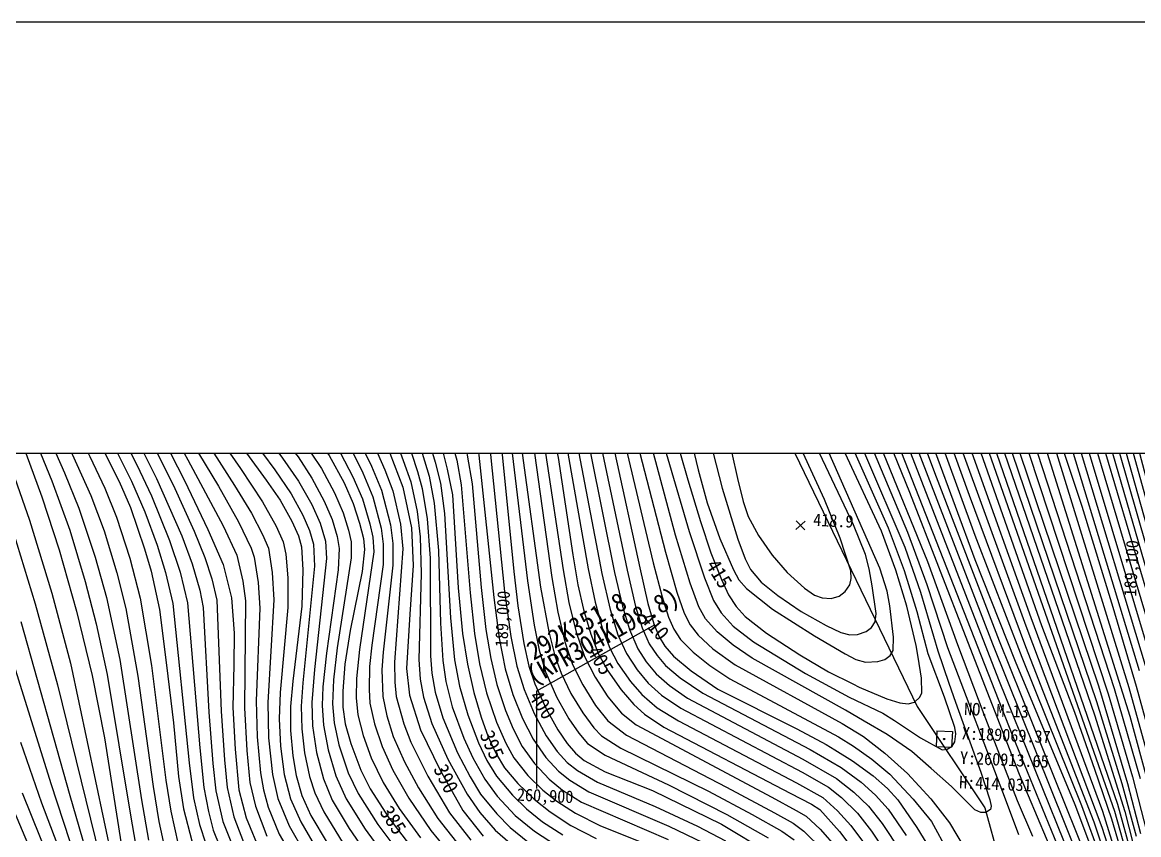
# Model space of a CAD drawing. Header units: millimetres. Extents: x 15846 to 16642, y 1103 to 1809.
# Drawn here: x 16300.3 to 16479.2, y 1488.8 to 1619.1 of the extents above; entities that cross this region are included whole.
import ezdxf
from ezdxf.xclip import XClip

# ---------------------------------------------------------------- set-up
doc = ezdxf.new("R2010")
doc.units = ezdxf.units.MM
doc.header["$LTSCALE"] = 10
doc.header["$MEASUREMENT"] = 0
doc.header["$XCLIPFRAME"] = 2
doc.layers.add('TX-PAPR', color=2, linetype='Continuous', plot=False)
doc.layers.add('TZ-BASE', color=253, linetype='Continuous')
doc.styles.add('GR', font='GulimChe.ttf')
doc.styles.add('HANA', font='GulimChe.ttf')

# ---------------------------------------------------------------- blocks, each defined once
blk = doc.blocks.new('JD-DGKDFK')
at = {"layer": 'TZ-BASE'}
for p, q in [((472.26, 118.88, -130), (513.03, 34.39, -130)), ((521.59, 114.31, 392), (547.09, 32.86, 392)), ((523.89, 111.98, 391), (546.97, 37.44, 391)), ((527.99, 108.2, 389), (548.59, 40.2, 389)), ((529.59, 107.34, 388), (549.72, 40.53, 388)), ((538.64, 107.49, 381), (556.72, 42.24, 381)), ((536.67, 105.63, 383), (554.31, 44.08, 383)), ((537.82, 105.97, 382), (556.69, 38.72, 382)), ((541.21, 107.01, 379), (557.13, 48.21, 379)), ((531.82, 104.41, 387), (551.51, 38.62, 387)), ((535.74, 104.55, 384), (554.36, 40.44, 384)), ((514.75, 57.63, 411), (497.83, 99.14, 411)), ((534.92, 98.54, 386), (552.64, 38.94, 386)), ((498.21, 67.58, 418), (484.5, 97.16, 418)), ((388.5, 96.11, 379), (404.61, 72.55, 379)), ((394.93, 95.46, 382), (411.36, 74.21, 382)), ((466.9, 95.37, 414), (476.51, 62.45, 414)), ((468.97, 95.76, 415), (476.32, 70.74, 415)), ((472.82, 93.07, 416), (477.95, 72.34, 416)), ((515.88, 71.85, 406), (507.53, 94.5, 406)), ((547.23, 93.66, 377), (563.93, 29.19, 377)), ((395.78, 91.42, 381), (410.12, 72.37, 381)), ((511.57, 62.3, 412), (499.23, 91.56, 412)), ((511.88, 68.73, 410), (502.06, 92.78, 410)), ((528.32, 29.84, 409), (503.89, 92.08, 409)), ((523.61, 92.47, 395), (542.07, 37.72, 395)), ((538.06, 92.53, 385), (553.97, 38.62, 385)), ((546.5, 91.69, 378), (563.98, 25.22, 378)), ((502.86, 63.52, 417), (490.56, 89.48, 417)), ((526.14, 38.66, 408), (506.07, 90.36, 408)), ((521.41, 68.24, 403), (513.33, 90.75, 403)), ((520.55, 90.15, 398), (545.12, 18.75, 398)), ((522.06, 89.5, 397), (541.45, 33.1, 397)), ((544.18, 91.16, 380), (549.91, 70.4, 380)), ((480.45, 88.24, 418), (484.24, 70.95, 418)), ((498.86, 88.44, 413), (511.06, 59.95, 413)), ((533.04, 47.36, 400), (518.43, 88.81, 400)), ((523.63, 88.64, 396), (541.8, 35.2, 396)), ((397.35, 86.19, 380), (408.74, 70.69, 380)), ((465.51, 86.89, 412), (472.73, 59.13, 412)), ((507.07, 56.59, 416), (493.38, 87.62, 416)), ((520.72, 85.97, 399), (544.64, 17.61, 399)), ((474.34, 61.88, 413), (468.06, 85.06, 413)), ((522.36, 61.8, 404), (513.63, 85.72, 404)), ((527.75, 84.6, 394), (543.65, 36.46, 394)), ((529.09, 85.02, 393), (544.61, 37.28, 393)), ((373.35, 83.4, 368), (377.68, 74.88, 368)), ((508.47, 63.01, 414), (499.64, 82.76, 414)), ((531.32, 48.6, 401), (518.72, 83.81, 401)), ((376.56, 81.95, 369), (380.48, 74.5, 369)), ((391.6, 81.91, 376), (396.21, 73.95, 376)), ((393.69, 82.02, 377), (401.08, 69.71, 377)), ((395.77, 82.17, 378), (403.68, 69.83, 378)), ((443.34, 80.89, 399), (444.68, 74.79, 399)), ((445.25, 81.15, 400), (446.57, 74.83, 400)), ((530.5, 47.28, 402), (517.84, 82.15, 402)), ((371, 78.72, 366), (374.41, 70.58, 366)), ((373.03, 79.45, 367), (376.45, 71.89, 367)), ((391.4, 79.02, 375), (395.64, 70.64, 375)), ((428.58, 79.24, 391), (430.71, 73.87, 391)), ((433.84, 79.98, 394), (435.83, 73.6, 394)), ((437.6, 80.11, 396), (439.27, 73.93, 396)), ((439.62, 80.09, 397), (440.96, 74.7, 397)), ((441.57, 80.15, 398), (442.83, 74.73, 398)), ((454.01, 80.27, 405), (455.52, 74.31, 405)), ((458.07, 78.98, 407), (462.53, 55.72, 407)), ((459.62, 80.21, 408), (464.57, 55.9, 408)), ((461.68, 79.52, 409), (466.58, 56.29, 409)), ((463.69, 79.11, 410), (468.59, 56.63, 410)), ((465.34, 80.22, 411), (470.77, 57.47, 411)), ((479.09, 79.87, 417), (481.81, 69.4, 417)), ((522.35, 57.93, 405), (514.5, 79.09, 405)), ((535.05, 79.58, 390), (539.44, 66.54, 390)), ((356.92, 77.47, 361), (374.22, 22.08, 361)), ((385.39, 78.09, 372), (388.03, 73.15, 372)), ((387.51, 78.14, 373), (391.18, 70.99, 373)), ((411.51, 77.34, 383), (413.85, 74.42, 383)), ((416.99, 77.31, 385), (418.83, 74.66, 385)), ((423.47, 77.39, 388), (425.63, 72.93, 388)), ((425.43, 77.6, 389), (427.73, 72.35, 389)), ((427.56, 77.58, 390), (430.62, 69.58, 390)), ((431.04, 77.85, 392), (433.01, 72.11, 392)), ((436.23, 78.26, 395), (437.76, 72.48, 395)), ((449.34, 78.03, 402), (452.72, 53.55, 402)), ((507.34, 62.5, 415), (499.81, 78.58, 415)), ((525.15, 44.42, 407), (512.59, 77.03, 407)), ((369.68, 76.44, 365), (372.82, 68.01, 365)), ((382.64, 75.5, 370), (385.19, 70.47, 370)), ((384.02, 76.79, 371), (387.18, 70.56, 371)), ((390.73, 76.15, 374), (393.82, 69.95, 374)), ((415.36, 75.91, 384), (417.59, 72.56, 384)), ((420.47, 75.35, 386), (422.62, 71.21, 386)), ((422.04, 76.26, 387), (424.21, 71.87, 387)), ((448, 76.24, 401), (450.59, 54.54, 401)), ((451.69, 75.3, 403), (454.5, 55.09, 403)), ((453.39, 75.62, 404), (456.3, 56.33, 404)), ((456.77, 76.74, 406), (460.33, 56.48, 406)), ((367.65, 73.34, 364), (370.81, 64.27, 364)), ((377.68, 74.88, 368), (380.67, 68.23, 368)), ((380.48, 74.5, 369), (382.88, 69.43, 369)), ((396.21, 73.95, 376), (401.84, 63.36, 376)), ((411.36, 74.21, 382), (413.93, 70.54, 382)), ((413.85, 74.42, 383), (416.07, 71.04, 383)), ((418.83, 74.66, 385), (421.22, 70.27, 385)), ((430.71, 73.87, 391), (431.93, 70.43, 391)), ((433.74, 75.01, 393), (434.85, 71.34, 393)), ((435.83, 73.6, 394), (436.66, 70.24, 394)), ((439.27, 73.93, 396), (439.98, 69.94, 396)), ((440.96, 74.7, 397), (441.73, 70.11, 397)), ((442.83, 74.73, 398), (445.2, 51.89, 398)), ((444.68, 74.79, 399), (446.95, 52.84, 399)), ((446.57, 74.83, 400), (448.43, 56.08, 400)), ((455.52, 74.31, 405), (457.9, 58.71, 405)), ((376.45, 71.89, 367), (378.73, 66.23, 367)), ((388.03, 73.15, 372), (390.38, 68.18, 372)), ((404.61, 72.55, 379), (408.14, 67.25, 379)), ((410.12, 72.37, 381), (412.73, 68.52, 381)), ((417.59, 72.56, 384), (419.68, 68.67, 384)), ((424.21, 71.87, 387), (425.82, 68.04, 387)), ((425.63, 72.93, 388), (427.21, 69.08, 388)), ((427.73, 72.35, 389), (429.01, 68.97, 389)), ((433.01, 72.11, 392), (433.76, 69.35, 392)), ((437.76, 72.48, 395), (438.57, 68.36, 395)), ((477.95, 72.34, 416), (479.38, 67.05, 416)), ((526.26, 44.86, 406), (515.88, 71.85, 406)), ((374.41, 70.58, 366), (377.26, 62.66, 366)), ((385.19, 70.47, 370), (386.98, 66.31, 370)), ((387.18, 70.56, 371), (389.29, 65.61, 371)), ((391.18, 70.99, 373), (395.21, 61.77, 373)), ((393.82, 69.95, 374), (397.18, 62.52, 374)), ((395.64, 70.64, 375), (399.39, 62.78, 375)), ((403.68, 69.83, 378), (406.39, 65.38, 378)), ((408.74, 70.69, 380), (410.96, 67.5, 380)), ((413.93, 70.54, 382), (416.04, 66.8, 382)), ((416.07, 71.04, 383), (418.05, 67.35, 383)), ((421.22, 70.27, 385), (422.7, 66.94, 385)), ((422.62, 71.21, 386), (424.16, 67.71, 386)), ((431.93, 70.43, 391), (432.93, 65.67, 391)), ((434.85, 71.34, 393), (435.68, 67, 393)), ((436.66, 70.24, 394), (437.32, 65.35, 394)), ((439.98, 69.94, 396), (441.42, 52.64, 396)), ((441.73, 70.11, 397), (443.19, 53.51, 397)), ((476.32, 70.74, 415), (478.33, 64.05, 415)), ((484.24, 70.95, 418), (485.14, 67.3, 418)), ((372.82, 68.01, 365), (375.55, 59.55, 365)), ((380.67, 68.23, 368), (382.76, 62.57, 368)), ((382.88, 69.43, 369), (384.76, 64.74, 369)), ((390.38, 68.18, 372), (393.24, 61.02, 372)), ((401.08, 69.71, 377), (404.29, 64.03, 377)), ((412.73, 68.52, 381), (414.62, 65.09, 381)), ((419.68, 68.67, 384), (421.06, 65.47, 384)), ((425.82, 68.04, 387), (427.17, 62.98, 387)), ((427.21, 69.08, 388), (428.67, 63.54, 388)), ((429.01, 68.97, 389), (430.27, 63.62, 389)), ((430.62, 69.58, 390), (432.03, 63.03, 390)), ((433.76, 69.35, 392), (434.55, 64.48, 392)), ((438.57, 68.36, 395), (439.5, 53.44, 395)), ((481.81, 69.4, 417), (484.3, 61.25, 417)), ((521.18, 44.77, 410), (511.88, 68.73, 410)), ((530.45, 44, 403), (521.41, 68.24, 403)), ((378.73, 66.23, 367), (381.36, 58.34, 367)), ((386.98, 66.31, 370), (389.26, 59.67, 370)), ((408.14, 67.25, 379), (410.36, 63.3, 379)), ((410.96, 67.5, 380), (412.86, 64.13, 380)), ((416.04, 66.8, 382), (417.38, 63.83, 382)), ((418.05, 67.35, 383), (419.31, 64.39, 383)), ((422.7, 66.94, 385), (423.72, 63.82, 385)), ((424.16, 67.71, 386), (425.37, 63.69, 386)), ((435.68, 67, 393), (436.33, 59.42, 393)), ((479.38, 67.05, 416), (481.41, 61.37, 416)), ((485.14, 67.3, 418), (485.98, 64.89, 418)), ((500.68, 61.41, 418), (498.21, 67.58, 418)), ((539.44, 66.54, 390), (544.4, 50.32, 390)), ((384.76, 64.74, 369), (386.92, 58.19, 369)), ((389.29, 65.61, 371), (391.27, 60.28, 371)), ((406.39, 65.38, 378), (408.15, 61.99, 378)), ((414.62, 65.09, 381), (415.71, 62.61, 381)), ((419.31, 64.39, 383), (420.14, 61.66, 383)), ((421.06, 65.47, 384), (421.94, 62.66, 384)), ((432.93, 65.67, 391), (433.42, 61.61, 391)), ((434.55, 64.48, 392), (434.99, 58.21, 392)), ((437.32, 65.35, 394), (438.3, 48.61, 394)), ((485.98, 64.89, 418), (487.63, 61.82, 418)), ((367.61, 64.32, 363), (371.75, 50.88, 363)), ((370.81, 64.27, 364), (374.39, 52.59, 364)), ((377.26, 62.66, 366), (379.75, 54.43, 366)), ((399.39, 62.78, 375), (401.87, 57.2, 375)), ((401.84, 63.36, 376), (404.03, 58.67, 376)), ((404.29, 64.03, 377), (406.34, 59.78, 377)), ((410.36, 63.3, 379), (411.46, 60.81, 379)), ((412.86, 64.13, 380), (413.91, 61.78, 380)), ((415.71, 62.61, 381), (416.32, 60.46, 381)), ((417.38, 63.83, 382), (418.26, 60.93, 382)), ((421.94, 62.66, 384), (422.34, 60.79, 384)), ((423.72, 63.82, 385), (424.31, 61.37, 385)), ((425.37, 63.69, 386), (425.85, 61.54, 386)), ((427.17, 62.98, 387), (427.5, 60.46, 387)), ((428.67, 63.54, 388), (429.04, 60.52, 388)), ((430.27, 63.62, 389), (430.62, 59.67, 389)), ((432.03, 63.03, 390), (432.28, 57.04, 390)), ((478.33, 64.05, 415), (479.99, 59.07, 415)), ((493.62, 62.79, 418.94), (495.09, 64.13, 418.94)), ((493.68, 64.2, 418.94), (495.03, 62.72, 418.94)), ((504.75, 58.76, 417), (502.86, 63.52, 417)), ((511.02, 56.18, 414), (508.47, 63.01, 414)), ((382.76, 62.57, 368), (384.84, 55.86, 368)), ((393.24, 61.02, 372), (394.96, 55.94, 372)), ((395.21, 61.77, 373), (396.91, 57.26, 373)), ((397.18, 62.52, 374), (398.92, 58.29, 374)), ((408.15, 61.99, 378), (409.1, 59.8, 378)), ((413.91, 61.78, 380), (414.39, 60.01, 380)), ((418.26, 60.93, 382), (418.43, 58.15, 382)), ((420.14, 61.66, 383), (420.41, 59.72, 383)), ((424.31, 61.37, 385), (424.5, 59.57, 385)), ((425.85, 61.54, 386), (425.98, 59.2, 386)), ((433.42, 61.61, 391), (433.6, 55.74, 391)), ((476.68, 54.16, 413), (474.34, 61.88, 413)), ((476.51, 62.45, 414), (478.95, 55.06, 414)), ((481.41, 61.37, 416), (483.6, 56.3, 416)), ((484.3, 61.25, 417), (485.46, 58.09, 417)), ((487.63, 61.82, 418), (489.79, 58.67, 418)), ((502.39, 56.15, 418), (500.68, 61.41, 418)), ((509.64, 56.29, 415), (507.34, 62.5, 415)), ((514.67, 53.9, 412), (511.57, 62.3, 412)), ((529.84, 42.26, 404), (522.36, 61.8, 404)), ((375.55, 59.55, 365), (378.35, 49.72, 365)), ((389.26, 59.67, 370), (390.29, 56.1, 370)), ((391.27, 60.28, 371), (392.62, 55.92, 371)), ((406.34, 59.78, 377), (406.84, 58.37, 377)), ((409.1, 59.8, 378), (409.72, 55.9, 378)), ((411.46, 60.81, 379), (411.9, 58.85, 379)), ((414.39, 60.01, 380), (414.59, 56.34, 380)), ((416.32, 60.46, 381), (416.48, 56.92, 381)), ((420.41, 59.72, 383), (420.29, 56.33, 383)), ((422.34, 60.79, 384), (422.37, 58.26, 384)), ((425.98, 59.2, 386), (423.67, 43.56, 386)), ((424.5, 59.57, 385), (424.13, 56.03, 385)), ((427.5, 60.46, 387), (427.46, 57.18, 387)), ((429.04, 60.52, 388), (429.05, 57.05, 388)), ((430.62, 59.67, 389), (429.31, 41.51, 389)), ((436.33, 59.42, 393), (436.69, 47.78, 393)), ((472.73, 59.13, 412), (474.54, 52.74, 412)), ((479.99, 59.07, 415), (481.67, 54.79, 415)), ((511.06, 59.95, 413), (513.59, 52.75, 413)), ((381.36, 58.34, 367), (383.17, 51.89, 367)), ((386.92, 58.19, 369), (388.57, 51.76, 369)), ((396.91, 57.26, 373), (398.09, 53.05, 373)), ((398.92, 58.29, 374), (400.02, 54.88, 374)), ((404.03, 58.67, 376), (405.01, 54.51, 376)), ((406.84, 58.37, 377), (407.48, 54.29, 377)), ((411.9, 58.85, 379), (412.2, 55.03, 379)), ((418.43, 58.15, 382), (416.47, 40.34, 382)), ((422.37, 58.26, 384), (420.14, 43.8, 384)), ((434.99, 58.21, 392), (435.09, 42.55, 392)), ((457.9, 58.71, 405), (458.7, 53.93, 405)), ((470.77, 57.47, 411), (472.18, 52, 411)), ((485.46, 58.09, 417), (486.35, 56.4, 417)), ((489.79, 58.67, 418), (492.22, 55.91, 418)), ((505.36, 56.49, 417), (504.75, 58.76, 417)), ((519.58, 44.29, 411), (514.75, 57.63, 411)), ((528.78, 41.63, 405), (522.35, 57.93, 405)), ((384.84, 55.86, 368), (386.27, 50.11, 368)), ((390.29, 56.1, 370), (391.64, 49.97, 370)), ((392.62, 55.92, 371), (393.81, 50.94, 371)), ((394.96, 55.94, 372), (396.16, 51.04, 372)), ((401.87, 57.2, 375), (403.17, 51.85, 375)), ((409.72, 55.9, 378), (409.97, 51.51, 378)), ((414.59, 56.34, 380), (414.46, 50.49, 380)), ((416.48, 56.92, 381), (414.62, 38.2, 381)), ((420.29, 56.33, 383), (418.4, 42.95, 383)), ((424.13, 56.03, 385), (422.19, 46.58, 385)), ((427.46, 57.18, 387), (425.69, 44.23, 387)), ((429.05, 57.05, 388), (427.5, 43.12, 388)), ((432.28, 57.04, 390), (431.76, 49.21, 390)), ((433.6, 55.74, 391), (433.2, 41.92, 391)), ((448.43, 56.08, 400), (449.06, 50.55, 400)), ((456.3, 56.33, 404), (457.24, 51.07, 404)), ((460.33, 56.48, 406), (461.43, 51.14, 406)), ((462.53, 55.72, 407), (463.84, 49.98, 407)), ((464.57, 55.9, 408), (465.81, 50.5, 408)), ((466.58, 56.29, 409), (467.94, 50.43, 409)), ((468.59, 56.63, 410), (469.9, 50.91, 410)), ((483.6, 56.3, 416), (484.45, 54.74, 416)), ((486.35, 56.4, 417), (488.05, 54.36, 417)), ((492.22, 55.91, 418), (495, 53.38, 418)), ((502.48, 54.92, 418), (502.39, 56.15, 418)), ((505.85, 53.78, 417), (505.36, 56.49, 417)), ((508.25, 52.89, 416), (507.07, 56.59, 416)), ((511.41, 50.49, 415), (509.64, 56.29, 415)), ((513.05, 49.61, 414), (511.02, 56.18, 414)), ((379.75, 54.43, 366), (381.51, 47.66, 366)), ((400.02, 54.88, 374), (400.82, 51.44, 374)), ((405.01, 54.51, 376), (405.45, 51.37, 376)), ((407.48, 54.29, 377), (407.75, 50.15, 377)), ((412.2, 55.03, 379), (412.19, 50.28, 379)), ((450.59, 54.54, 401), (451.66, 47.44, 401)), ((454.5, 55.09, 403), (455.47, 49.54, 403)), ((458.7, 53.93, 405), (459.58, 49.97, 405)), ((478.08, 50.38, 413), (476.68, 54.16, 413)), ((478.95, 55.06, 414), (480.43, 51.41, 414)), ((481.67, 54.79, 415), (482.82, 52.33, 415)), ((484.45, 54.74, 416), (485.69, 53.32, 416)), ((488.05, 54.36, 417), (490.7, 52.19, 417)), ((501.52, 52.85, 418), (502.25, 53.92, 418)), ((502.25, 53.92, 418), (502.48, 54.92, 418)), ((506.45, 49.31, 417), (505.85, 53.78, 417)), ((517.98, 43.8, 412), (514.67, 53.9, 412)), ((374.39, 52.59, 364), (377.4, 41.37, 364)), ((383.17, 51.89, 367), (385.27, 41.93, 367)), ((398.09, 53.05, 373), (398.63, 50.27, 373)), ((439.5, 53.44, 395), (440.19, 46.1, 395)), ((441.42, 52.64, 396), (442.13, 46.1, 396)), ((443.19, 53.51, 397), (443.94, 46.74, 397)), ((445.2, 51.89, 398), (446.06, 45.34, 398)), ((446.95, 52.84, 399), (447.92, 45.64, 399)), ((452.72, 53.55, 402), (454.01, 46.36, 402)), ((472.18, 52, 411), (473.21, 48.76, 411)), ((474.54, 52.74, 412), (475.73, 49.35, 412)), ((482.82, 52.33, 415), (484.02, 50.43, 415)), ((485.69, 53.32, 416), (489.89, 50.03, 416)), ((490.7, 52.19, 417), (494.48, 49.65, 417)), ((495, 53.38, 418), (496.58, 52.27, 418)), ((496.58, 52.27, 418), (497.81, 51.84, 418)), ((499.29, 51.74, 418), (500.54, 52.11, 418)), ((500.54, 52.11, 418), (501.52, 52.85, 418)), ((508.66, 50.56, 416), (508.25, 52.89, 416)), ((513.59, 52.75, 413), (516.38, 43.31, 413)), ((371.75, 50.88, 363), (375.33, 37.89, 363)), ((386.27, 50.11, 368), (388.19, 39.3, 368)), ((388.57, 51.76, 369), (390.35, 41.01, 369)), ((393.81, 50.94, 371), (396.41, 25.36, 371)), ((396.16, 51.04, 372), (398.09, 27.76, 372)), ((398.63, 50.27, 373), (399.58, 33.48, 373)), ((400.82, 51.44, 374), (401.52, 33.67, 374)), ((403.17, 51.85, 375), (403.6, 46.19, 375)), ((405.45, 51.37, 376), (405.28, 34.21, 376)), ((407.75, 50.15, 377), (407.16, 35.31, 377)), ((409.97, 51.51, 378), (409.01, 35.06, 378)), ((412.19, 50.28, 379), (410.98, 36.67, 379)), ((414.46, 50.49, 380), (413.01, 38.48, 380)), ((449.06, 50.55, 400), (450.02, 44.5, 400)), ((457.24, 51.07, 404), (458.41, 46.35, 404)), ((461.43, 51.14, 406), (462.64, 46.83, 406)), ((465.81, 50.5, 408), (466.94, 46.75, 408)), ((467.94, 50.43, 409), (468.98, 47, 409)), ((469.9, 50.91, 410), (470.85, 47.66, 410)), ((479.14, 48.45, 413), (478.08, 50.38, 413)), ((480.43, 51.41, 414), (481.62, 49.41, 414)), ((484.02, 50.43, 415), (485.47, 48.84, 415)), ((497.81, 51.84, 418), (499.29, 51.74, 418)), ((509.23, 45.54, 416), (508.66, 50.56, 416)), ((512.87, 44.21, 415), (511.41, 50.49, 415)), ((544.4, 50.32, 390), (548.11, 37.69, 390)), ((378.35, 49.72, 365), (380.88, 39.37, 365)), ((391.64, 49.97, 370), (392.78, 41.04, 370)), ((431.76, 49.21, 390), (431.2, 40.52, 390)), ((438.3, 48.61, 394), (438.94, 41.89, 394)), ((455.47, 49.54, 403), (456.61, 44.78, 403)), ((459.58, 49.97, 405), (460.75, 46, 405)), ((463.84, 49.98, 407), (465.1, 45.9, 407)), ((473.21, 48.76, 411), (474.07, 46.8, 411)), ((475.73, 49.35, 412), (476.66, 47.5, 412)), ((480.99, 46.39, 413), (479.14, 48.45, 413)), ((481.62, 49.41, 414), (483.57, 47.31, 414)), ((485.47, 48.84, 415), (488.89, 46.16, 415)), ((489.89, 50.03, 416), (496.59, 45.72, 416)), ((494.48, 49.65, 417), (498.46, 47.41, 417)), ((506.3, 48, 417), (506.45, 49.31, 417)), ((514.78, 42.83, 414), (513.05, 49.61, 414)), ((542.81, 17.6, 401), (531.32, 48.6, 401)), ((369.46, 48.02, 362), (377.26, 20.16, 362)), ((381.51, 47.66, 366), (383.28, 39.53, 366)), ((422.19, 46.58, 385), (421.35, 41.22, 385)), ((436.69, 47.78, 393), (437.03, 41.81, 393)), ((443.94, 46.74, 397), (444.71, 42.12, 397)), ((451.66, 47.44, 401), (452.49, 43.42, 401)), ((462.64, 46.83, 406), (463.79, 43.78, 406)), ((466.94, 46.75, 408), (468.31, 43.65, 408)), ((468.98, 47, 409), (470.12, 44.46, 409)), ((470.85, 47.66, 410), (471.73, 45.59, 410)), ((474.07, 46.8, 411), (475.13, 45.17, 411)), ((476.66, 47.5, 412), (477.93, 45.83, 412)), ((483.57, 47.31, 414), (486.82, 44.8, 414)), ((498.46, 47.41, 417), (500.82, 46.3, 417)), ((504.88, 46.46, 417), (505.72, 47.06, 417)), ((505.72, 47.06, 417), (506.3, 48, 417)), ((542.69, 15.02, 402), (530.5, 47.28, 402)), ((538.28, 33.43, 400), (533.04, 47.36, 400)), ((403.6, 46.19, 375), (403.54, 41.07, 375)), ((440.19, 46.1, 395), (440.98, 41.22, 395)), ((442.13, 46.1, 396), (442.94, 41.27, 396)), ((446.06, 45.34, 398), (447.04, 40.43, 398)), ((447.92, 45.64, 399), (448.9, 40.88, 399)), ((454.01, 46.36, 402), (455, 42.54, 402)), ((456.61, 44.78, 403), (457.83, 41.17, 403)), ((458.41, 46.35, 404), (459.75, 42.41, 404)), ((460.75, 46, 405), (461.99, 42.8, 405)), ((465.1, 45.9, 407), (466.46, 42.91, 407)), ((471.73, 45.59, 410), (472.63, 44.09, 410)), ((475.13, 45.17, 411), (477.17, 43.1, 411)), ((477.93, 45.83, 412), (480.29, 43.67, 412)), ((483.55, 44.26, 413), (480.99, 46.39, 413)), ((486.82, 44.8, 414), (495.16, 39.68, 414)), ((488.89, 46.16, 415), (494.24, 42.67, 415)), ((496.59, 45.72, 416), (501.51, 42.84, 416)), ((500.82, 46.3, 417), (502.27, 45.92, 417)), ((502.27, 45.92, 417), (503.48, 45.94, 417)), ((503.48, 45.94, 417), (504.88, 46.46, 417)), ((509.2, 43.4, 416), (509.23, 45.54, 416)), ((529.43, 23.52, 410), (521.18, 44.77, 410)), ((541.61, 6.65, 406), (526.26, 44.86, 406)), ((418.4, 42.95, 383), (417.82, 37.58, 383)), ((420.14, 43.8, 384), (419.53, 38.69, 384)), ((423.67, 43.56, 386), (423.21, 38.92, 386)), ((425.69, 44.23, 387), (425.31, 40.8, 387)), ((427.5, 43.12, 388), (427.27, 40.29, 388)), ((450.02, 44.5, 400), (450.85, 40.89, 400)), ((452.49, 43.42, 401), (453.51, 39.96, 401)), ((463.79, 43.78, 406), (465.1, 41.3, 406)), ((468.31, 43.65, 408), (469.65, 41.58, 408)), ((470.12, 44.46, 409), (471.36, 42.57, 409)), ((472.63, 44.09, 410), (474.01, 42.5, 410)), ((477.17, 43.1, 411), (479.81, 41.01, 411)), ((480.29, 43.67, 412), (483.89, 41.11, 412)), ((486.62, 42.16, 413), (483.55, 44.26, 413)), ((508.7, 42.61, 416), (509.2, 43.4, 416)), ((513.18, 42.34, 415), (512.87, 44.21, 415)), ((516.38, 43.31, 413), (518.09, 38.17, 413)), ((527.17, 19.54, 412), (517.98, 43.8, 412)), ((523.79, 33.14, 411), (519.58, 44.29, 411)), ((540.57, 6.05, 407), (525.15, 44.42, 407)), ((541.41, 15.89, 403), (530.45, 44, 403)), ((377.4, 41.37, 364), (384.3, 8.77, 364)), ((385.27, 41.93, 367), (388.77, 19.45, 367)), ((421.35, 41.22, 385), (421.01, 36.88, 385)), ((429.31, 41.51, 389), (429.37, 38.31, 389)), ((433.2, 41.92, 391), (433.41, 38.82, 391)), ((435.09, 42.55, 392), (435.28, 39.76, 392)), ((437.03, 41.81, 393), (437.52, 38.43, 393)), ((438.94, 41.89, 394), (439.73, 37.68, 394)), ((440.98, 41.22, 395), (442.02, 36.64, 395)), ((442.94, 41.27, 396), (444.06, 36.62, 396)), ((444.71, 42.12, 397), (445.71, 37.92, 397)), ((455, 42.54, 402), (455.99, 39.77, 402)), ((457.83, 41.17, 403), (459.45, 37.9, 403)), ((459.75, 42.41, 404), (461.43, 39.1, 404)), ((461.99, 42.8, 405), (463.48, 40.13, 405)), ((465.1, 41.3, 406), (467.12, 38.4, 406)), ((466.46, 42.91, 407), (468.18, 40.27, 407)), ((469.65, 41.58, 408), (471.25, 39.66, 408)), ((471.36, 42.57, 409), (472.72, 41, 409)), ((474.01, 42.5, 410), (476.82, 40.13, 410)), ((501.57, 33.8, 413), (486.62, 42.16, 413)), ((494.24, 42.67, 415), (498.84, 39.99, 415)), ((501.51, 42.84, 416), (503.23, 41.96, 416)), ((503.23, 41.96, 416), (504.79, 41.53, 416)), ((504.79, 41.53, 416), (506.76, 41.63, 416)), ((506.76, 41.63, 416), (507.87, 41.97, 416)), ((507.87, 41.97, 416), (508.7, 42.61, 416)), ((513.74, 38.97, 415), (513.18, 42.34, 415)), ((517.44, 35.91, 414), (514.78, 42.83, 414)), ((538.37, 18.67, 405), (528.78, 41.63, 405)), ((539.44, 18.51, 404), (529.84, 42.26, 404)), ((380.88, 39.37, 365), (382.86, 29.39, 365)), ((383.28, 39.53, 366), (386.98, 16.97, 366)), ((390.35, 41.01, 369), (392.68, 22.58, 369)), ((392.78, 41.04, 370), (393.9, 31.77, 370)), ((403.54, 41.07, 375), (403.41, 34.25, 375)), ((416.47, 40.34, 382), (416.04, 35.03, 382)), ((425.31, 40.8, 387), (425.24, 37.13, 387)), ((427.27, 40.29, 388), (427.42, 35.99, 388)), ((431.2, 40.52, 390), (431.69, 36.23, 390)), ((435.28, 39.76, 392), (435.82, 36.73, 392)), ((447.04, 40.43, 398), (448.28, 36.31, 398)), ((448.9, 40.88, 399), (450.07, 37.14, 399)), ((450.85, 40.89, 400), (451.8, 38.02, 400)), ((453.51, 39.96, 401), (455.3, 35.88, 401)), ((455.99, 39.77, 402), (457.58, 36.49, 402)), ((463.48, 40.13, 405), (465.63, 37.06, 405)), ((468.18, 40.27, 407), (469.94, 38.15, 407)), ((471.25, 39.66, 408), (473.35, 37.79, 408)), ((472.72, 41, 409), (475.05, 39.01, 409)), ((476.82, 40.13, 410), (481.13, 37.2, 410)), ((479.81, 41.01, 411), (483.05, 38.87, 411)), ((483.89, 41.11, 412), (501, 31.68, 412)), ((495.16, 39.68, 414), (502.15, 35.91, 414)), ((498.84, 39.99, 415), (502.72, 38.03, 415)), ((375.33, 37.89, 363), (382.1, 10.23, 363)), ((388.19, 39.3, 368), (390.63, 21.61, 368)), ((413.01, 38.48, 380), (412.66, 34.41, 380)), ((414.62, 38.2, 381), (414.35, 34.47, 381)), ((417.82, 37.58, 383), (417.69, 34.57, 383)), ((419.53, 38.69, 384), (419.36, 34.83, 384)), ((423.21, 38.92, 386), (423.15, 35.81, 386)), ((429.37, 38.31, 389), (429.57, 36, 389)), ((433.41, 38.82, 391), (433.95, 35.93, 391)), ((437.52, 38.43, 393), (438.56, 34.36, 393)), ((439.73, 37.68, 394), (441.04, 33.05, 394)), ((445.71, 37.92, 397), (447.09, 33.78, 397)), ((451.8, 38.02, 400), (453.6, 34.04, 400)), ((459.45, 37.9, 403), (461.53, 34.57, 403)), ((461.43, 39.1, 404), (463.49, 35.95, 404)), ((467.12, 38.4, 406), (468.93, 36.32, 406)), ((469.94, 38.15, 407), (472.1, 36.22, 407)), ((473.35, 37.79, 408), (476.26, 35.77, 408)), ((475.05, 39.01, 409), (478.7, 36.56, 409)), ((483.05, 38.87, 411), (500.42, 29.56, 411)), ((502.72, 38.03, 415), (503.73, 37.52, 415)), ((513.8, 36.58, 415), (513.74, 38.97, 415)), ((518.09, 38.17, 413), (519.19, 35.11, 413)), ((539.59, 5.28, 408), (526.14, 38.66, 408)), ((542.07, 37.72, 395), (546.76, 22.05, 395)), ((548.11, 37.69, 390), (551.2, 26.62, 390)), ((410.98, 36.67, 379), (410.83, 32.41, 379)), ((421.01, 36.88, 385), (421.02, 34.33, 385)), ((423.15, 35.81, 386), (423.44, 33.07, 386)), ((425.24, 37.13, 387), (425.35, 34.92, 387)), ((427.42, 35.99, 388), (428.06, 32.91, 388)), ((429.57, 36, 389), (430.82, 31.61, 389)), ((431.69, 36.23, 390), (433.49, 30.68, 390)), ((433.95, 35.93, 391), (435.28, 31.7, 391)), ((435.82, 36.73, 392), (437.05, 32.58, 392)), ((442.02, 36.64, 395), (443.19, 32.68, 395)), ((444.06, 36.62, 396), (445.64, 31.88, 396)), ((448.28, 36.31, 398), (449.8, 32.5, 398)), ((450.07, 37.14, 399), (451.69, 33.3, 399)), ((455.3, 35.88, 401), (457.21, 32.45, 401)), ((457.58, 36.49, 402), (459.45, 33.38, 402)), ((463.49, 35.95, 404), (465.67, 33.32, 404)), ((465.63, 37.06, 405), (467.64, 34.73, 405)), ((468.93, 36.32, 406), (471.41, 34.22, 406)), ((472.1, 36.22, 407), (475.19, 34.12, 407)), ((478.7, 36.56, 409), (495.91, 27.5, 409)), ((481.13, 37.2, 410), (493.74, 30.83, 410)), ((502.15, 35.91, 414), (507.52, 33.33, 414)), ((503.73, 37.52, 415), (508.18, 35.65, 415)), ((512.59, 35.13, 415), (513.46, 35.9, 415)), ((513.46, 35.9, 415), (513.8, 36.58, 415)), ((519.06, 31.03, 414), (517.44, 35.91, 414)), ((543.65, 36.46, 394), (547.56, 23.11, 394)), ((544.61, 37.28, 393), (548.77, 22.85, 393)), ((546.97, 37.44, 391), (550.87, 23.4, 391)), ((403.41, 34.25, 375), (403.79, 27.57, 375)), ((405.28, 34.21, 376), (405.64, 27.35, 376)), ((407.16, 35.31, 377), (407.31, 29.55, 377)), ((409.01, 35.06, 378), (409.13, 29.39, 378)), ((412.66, 34.41, 380), (412.65, 30.57, 380)), ((414.35, 34.47, 381), (414.43, 30.82, 381)), ((416.04, 35.03, 382), (416.16, 31.29, 382)), ((417.69, 34.57, 383), (417.91, 31.42, 383)), ((419.36, 34.83, 384), (419.63, 31.77, 384)), ((421.02, 34.33, 385), (421.4, 31.65, 385)), ((425.35, 34.92, 387), (426.09, 31.63, 387)), ((438.56, 34.36, 393), (440.42, 29.33, 393)), ((453.6, 34.04, 400), (455.45, 30.69, 400)), ((461.53, 34.57, 403), (463.47, 32.13, 403)), ((467.64, 34.73, 405), (469.34, 33.19, 405)), ((471.41, 34.22, 406), (474.8, 32.09, 406)), ((475.19, 34.12, 407), (494.6, 23.86, 407)), ((476.26, 35.77, 408), (494.72, 25.97, 408)), ((508.18, 35.65, 415), (510.25, 34.98, 415)), ((510.25, 34.98, 415), (511.59, 34.84, 415)), ((511.59, 34.84, 415), (512.59, 35.13, 415)), ((513.03, 34.39, -130), (523.87, 18.16, -130)), ((519.19, 35.11, 413), (521.08, 29.9, 413)), ((541.8, 35.2, 396), (545.86, 22.04, 396)), ((399.58, 33.48, 373), (400.21, 25.29, 373)), ((401.52, 33.67, 374), (402.05, 25.87, 374)), ((410.83, 32.41, 379), (411.04, 28.03, 379)), ((423.44, 33.07, 386), (424.3, 29.74, 386)), ((428.06, 32.91, 388), (429.11, 29.59, 388)), ((437.05, 32.58, 392), (439.41, 26.99, 392)), ((441.04, 33.05, 394), (442.75, 28.58, 394)), ((443.19, 32.68, 395), (444.32, 29.56, 395)), ((447.09, 33.78, 397), (448.3, 30.82, 397)), ((449.8, 32.5, 398), (451.5, 29.18, 398)), ((451.69, 33.3, 399), (453.62, 29.69, 399)), ((457.21, 32.45, 401), (458.81, 30.12, 401)), ((459.45, 33.38, 402), (461.24, 30.98, 402)), ((465.67, 33.32, 404), (468, 31.46, 404)), ((469.34, 33.19, 405), (472.46, 31.1, 405)), ((504.54, 32.05, 413), (501.57, 33.8, 413)), ((507.52, 33.33, 414), (509.41, 32.19, 414)), ((526.57, 25.94, 411), (523.79, 33.14, 411)), ((541.53, 24.31, 400), (538.28, 33.43, 400)), ((541.45, 33.1, 397), (546.29, 17.59, 397)), ((547.09, 32.86, 392), (550.86, 19.06, 392)), ((393.9, 31.77, 370), (394.71, 23.19, 370)), ((412.65, 30.57, 380), (412.99, 26.49, 380)), ((414.43, 30.82, 381), (414.87, 26.98, 381)), ((416.16, 31.29, 382), (416.79, 27.01, 382)), ((417.91, 31.42, 383), (418.65, 27.44, 383)), ((419.63, 31.77, 384), (420.4, 28.28, 384)), ((421.4, 31.65, 385), (422.29, 28.5, 385)), ((426.09, 31.63, 387), (427.3, 28, 387)), ((430.82, 31.61, 389), (431.94, 28.68, 389)), ((433.49, 30.68, 390), (436.62, 24.22, 390)), ((435.28, 31.7, 391), (437.83, 25.98, 391)), ((445.64, 31.88, 396), (447.12, 28.51, 396)), ((448.3, 30.82, 397), (449.77, 27.98, 397)), ((455.45, 30.69, 400), (456.97, 28.46, 400)), ((461.24, 30.98, 402), (462.49, 29.71, 402)), ((463.47, 32.13, 403), (466.48, 29.8, 403)), ((468, 31.46, 404), (489.75, 19.86, 404)), ((472.46, 31.1, 405), (492.71, 20.54, 405)), ((474.8, 32.09, 406), (493.7, 22.17, 406)), ((493.74, 30.83, 410), (498.46, 28.31, 410)), ((501, 31.68, 412), (504.43, 29.58, 412)), ((508.25, 29.94, 413), (504.54, 32.05, 413)), ((509.41, 32.19, 414), (513.57, 29.37, 414)), ((516.18, 30.5, 414.03), (516.07, 28, 414.03)), ((516.18, 30.5, 414.03), (518.68, 30.39, 414.03)), ((519.26, 30.03, 414), (519.06, 31.03, 414)), ((369.37, 28.68, 360), (372.74, 18.95, 360)), ((382.86, 29.39, 365), (385.5, 12.39, 365)), ((407.31, 29.55, 377), (407.84, 23.77, 377)), ((409.13, 29.39, 378), (409.75, 23.5, 378)), ((424.3, 29.74, 386), (425.59, 26.19, 386)), ((429.11, 29.59, 388), (430.91, 25.54, 388)), ((431.94, 28.68, 389), (434.65, 23.26, 389)), ((440.42, 29.33, 393), (441.83, 26.18, 393)), ((444.32, 29.56, 395), (445.58, 26.8, 395)), ((451.5, 29.18, 398), (453.57, 26.23, 398)), ((453.62, 29.69, 399), (455.38, 27.22, 399)), ((458.81, 30.12, 401), (460.24, 28.49, 401)), ((462.49, 29.71, 402), (465.59, 27.72, 402)), ((466.48, 29.8, 403), (482.51, 21.5, 403)), ((500.42, 29.56, 411), (502.86, 28.06, 411)), ((504.43, 29.58, 412), (507.85, 26.95, 412)), ((512.2, 27.2, 413), (508.25, 29.94, 413)), ((513.57, 29.37, 414), (517.03, 27.49, 414)), ((518.68, 30.39, 414.03), (518.56, 27.89, 414.03)), ((518.63, 28.03, 414), (519.06, 28.75, 414)), ((519.06, 28.75, 414), (519.26, 30.03, 414)), ((521.08, 29.9, 413), (523.24, 23.89, 413)), ((538.41, 5.1, 409), (528.32, 29.84, 409)), ((398.09, 27.76, 372), (398.74, 21.44, 372)), ((403.79, 27.57, 375), (404.36, 21.05, 375)), ((405.64, 27.35, 376), (406.14, 22.21, 376)), ((411.04, 28.03, 379), (411.62, 23.53, 379)), ((414.87, 26.98, 381), (415.69, 23.19, 381)), ((416.79, 27.01, 382), (417.92, 22.8, 382)), ((418.65, 27.44, 383), (419.91, 23.28, 383)), ((420.4, 28.28, 384), (421.89, 23.79, 384)), ((422.29, 28.5, 385), (423.9, 24.21, 385)), ((427.3, 28, 387), (429.02, 24.22, 387)), ((439.41, 26.99, 392), (441.43, 23.12, 392)), ((442.75, 28.58, 394), (444.12, 25.76, 394)), ((447.12, 28.51, 396), (448.41, 26.18, 396)), ((449.77, 27.98, 397), (451.71, 25.28, 397)), ((455.38, 27.22, 399), (456.98, 25.46, 399)), ((456.97, 28.46, 400), (458.28, 26.94, 400)), ((458.28, 26.94, 400), (459.7, 25.78, 400)), ((460.24, 28.49, 401), (463.04, 26.59, 401)), ((465.59, 27.72, 402), (479.59, 20.83, 402)), ((495.91, 27.5, 409), (500.86, 24.61, 409)), ((498.46, 28.31, 410), (499.85, 27.45, 410)), ((499.85, 27.45, 410), (502.68, 25.69, 410)), ((502.86, 28.06, 411), (505.77, 25.98, 411)), ((507.85, 26.95, 412), (511.51, 23.69, 412)), ((515.26, 24.49, 413), (512.2, 27.2, 413)), ((516.07, 28, 414.03), (518.56, 27.89, 414.03)), ((517.03, 27.49, 414), (517.86, 27.56, 414)), ((517.86, 27.56, 414), (518.63, 28.03, 414)), ((396.41, 25.36, 371), (397.11, 19.78, 371)), ((400.21, 25.29, 373), (400.69, 20.88, 373)), ((402.05, 25.87, 374), (402.49, 21.4, 374)), ((412.99, 26.49, 380), (413.54, 23.36, 380)), ((425.59, 26.19, 386), (427.49, 22.25, 386)), ((430.91, 25.54, 388), (433.17, 21.38, 388)), ((437.83, 25.98, 391), (440.93, 20.33, 391)), ((441.83, 26.18, 393), (443.78, 22.74, 393)), ((444.12, 25.76, 394), (445.66, 23.24, 394)), ((445.58, 26.8, 395), (446.94, 24.57, 395)), ((448.41, 26.18, 396), (450.69, 23.34, 396)), ((451.71, 25.28, 397), (454.08, 22.74, 397)), ((453.57, 26.23, 398), (455.56, 24.07, 398)), ((456.98, 25.46, 399), (458.62, 24.14, 399)), ((459.7, 25.78, 400), (463.05, 23.95, 400)), ((463.04, 26.59, 401), (473.18, 21.86, 401)), ((494.72, 25.97, 408), (500.12, 22.86, 408)), ((502.68, 25.69, 410), (505.98, 23.27, 410)), ((505.77, 25.98, 411), (508.67, 23.55, 411)), ((529.1, 19.28, 411), (526.57, 25.94, 411)), ((407.84, 23.77, 377), (408.3, 21.04, 377)), ((409.75, 23.5, 378), (410.62, 19.67, 378)), ((411.62, 23.53, 379), (412.64, 19.59, 379)), ((413.54, 23.36, 380), (414.46, 20.12, 380)), ((419.91, 23.28, 383), (421.55, 19.63, 383)), ((421.89, 23.79, 384), (423.46, 20.46, 384)), ((423.9, 24.21, 385), (425.38, 21.22, 385)), ((429.02, 24.22, 387), (431.59, 19.74, 387)), ((434.65, 23.26, 389), (438.14, 17.34, 389)), ((436.62, 24.22, 390), (440.26, 17.74, 390)), ((446.94, 24.57, 395), (449.06, 22.05, 395)), ((450.69, 23.34, 396), (453.05, 20.99, 396)), ((455.56, 24.07, 398), (457.37, 22.59, 398)), ((458.62, 24.14, 399), (461.85, 22.3, 399)), ((463.05, 23.95, 400), (470.63, 20.95, 400)), ((494.6, 23.86, 407), (498.82, 21.47, 407)), ((500.86, 24.61, 409), (504.05, 22.26, 409)), ((505.98, 23.27, 410), (508.27, 21.29, 410)), ((508.67, 23.55, 411), (512.39, 19.58, 411)), ((511.51, 23.69, 412), (515.22, 19.63, 412)), ((518.57, 21.6, 413), (515.26, 24.49, 413)), ((523.24, 23.89, 413), (524.7, 19.45, 413)), ((537.23, 4.99, 410), (529.43, 23.52, 410)), ((544.25, 16.34, 400), (541.53, 24.31, 400)), ((374.22, 22.08, 361), (378.78, 8.29, 361)), ((390.63, 21.61, 368), (391.56, 15.98, 368)), ((392.68, 22.58, 369), (393.45, 17.62, 369)), ((394.71, 23.19, 370), (395.51, 18.03, 370)), ((406.14, 22.21, 376), (407.01, 18.41, 376)), ((415.69, 23.19, 381), (416.55, 20.57, 381)), ((417.92, 22.8, 382), (419.34, 19.41, 382)), ((427.49, 22.25, 386), (430.06, 18.08, 386)), ((441.43, 23.12, 392), (443.1, 20.38, 392)), ((443.78, 22.74, 393), (445.76, 20.06, 393)), ((445.66, 23.24, 394), (448.21, 20.19, 394)), ((449.06, 22.05, 395), (451.67, 19.53, 395)), ((454.08, 22.74, 397), (456.21, 20.99, 397)), ((457.37, 22.59, 398), (460.44, 20.75, 398)), ((461.85, 22.3, 399), (471.06, 18.4, 399)), ((473.18, 21.86, 401), (482.56, 17.1, 401)), ((482.51, 21.5, 403), (490.18, 17.38, 403)), ((493.7, 22.17, 406), (497.94, 19.81, 406)), ((498.82, 21.47, 407), (500.91, 19.83, 407)), ((500.12, 22.86, 408), (502.88, 20.68, 408)), ((504.05, 22.26, 409), (506.39, 20.19, 409)), ((522.26, 17.84, 413), (518.57, 21.6, 413)), ((545.86, 22.04, 396), (548.15, 13.6, 396)), ((546.76, 22.05, 395), (548.84, 14.03, 395)), ((547.56, 23.11, 394), (549.84, 14.2, 394)), ((369.66, 20.58, 359), (375.26, 6.6, 359)), ((377.26, 20.16, 362), (380.84, 7.83, 362)), ((397.11, 19.78, 371), (398.08, 15.49, 371)), ((398.74, 21.44, 372), (399.48, 17.59, 372)), ((400.69, 20.88, 373), (401.81, 15.98, 373)), ((402.49, 21.4, 374), (403.55, 16.72, 374)), ((404.36, 21.05, 375), (405.52, 16.56, 375)), ((408.3, 21.04, 377), (409.05, 18.25, 377)), ((414.46, 20.12, 380), (415.89, 16.94, 380)), ((416.55, 20.57, 381), (417.98, 17.52, 381)), ((423.46, 20.46, 384), (426.65, 15.48, 384)), ((425.38, 21.22, 385), (428.4, 16.58, 385)), ((431.59, 19.74, 387), (435.11, 14.53, 387)), ((433.17, 21.38, 388), (436.27, 16.45, 388)), ((440.93, 20.33, 391), (442.98, 17.4, 391)), ((443.1, 20.38, 392), (445.68, 17.19, 392)), ((445.76, 20.06, 393), (448.64, 16.95, 393)), ((448.21, 20.19, 394), (450.43, 17.99, 394)), ((453.05, 20.99, 396), (455.29, 19.21, 396)), ((456.21, 20.99, 397), (459.28, 19.08, 397)), ((460.44, 20.75, 398), (473.23, 15.22, 398)), ((470.63, 20.95, 400), (481.68, 15.54, 400)), ((479.59, 20.83, 402), (486.59, 17.12, 402)), ((489.75, 19.86, 404), (493.67, 17.75, 404)), ((492.71, 20.54, 405), (496.09, 18.75, 405)), ((497.94, 19.81, 406), (500.26, 17.71, 406)), ((500.91, 19.83, 407), (503.46, 17.3, 407)), ((502.88, 20.68, 408), (505.23, 18.44, 408)), ((506.39, 20.19, 409), (508.39, 17.93, 409)), ((508.27, 21.29, 410), (509.95, 19.45, 410)), ((367.66, 19.21, 358), (373.17, 6.22, 358)), ((372.74, 18.95, 360), (377.51, 6.48, 360)), ((388.77, 19.45, 367), (389.9, 13, 367)), ((395.51, 18.03, 370), (396.81, 12.85, 370)), ((407.01, 18.41, 376), (408.85, 13.64, 376)), ((409.05, 18.25, 377), (410.85, 13.97, 377)), ((410.62, 19.67, 378), (412.4, 15.29, 378)), ((412.64, 19.59, 379), (414.27, 15.91, 379)), ((419.34, 19.41, 382), (422.04, 14.83, 382)), ((421.55, 19.63, 383), (424.59, 14.77, 383)), ((430.06, 18.08, 386), (433.45, 13.34, 386)), ((450.43, 17.99, 394), (453.02, 15.93, 394)), ((451.67, 19.53, 395), (454.22, 17.51, 395)), ((455.29, 19.21, 396), (458.3, 17.3, 396)), ((459.28, 19.08, 397), (473.14, 13.08, 397)), ((471.06, 18.4, 399), (477.87, 15.24, 399)), ((496.09, 18.75, 405), (497.47, 17.9, 405)), ((497.47, 17.9, 405), (500.58, 14.36, 405)), ((505.23, 18.44, 408), (507.46, 15.65, 408)), ((508.39, 17.93, 409), (511.27, 13.75, 409)), ((509.95, 19.45, 410), (513, 15, 410)), ((512.39, 19.58, 411), (515.33, 16, 411)), ((515.22, 19.63, 412), (518.24, 15.78, 412)), ((523.87, 18.16, -130), (532.57, -12.98, -130)), ((524.79, 17.89, 413), (524.06, 17.44, 413)), ((524.7, 19.45, 413), (524.92, 18.41, 413)), ((524.92, 18.41, 413), (524.79, 17.89, 413)), ((529.34, 13.82, 412), (527.17, 19.54, 412)), ((531.59, 13.59, 411), (529.1, 19.28, 411)), ((542.71, 7.12, 405), (538.37, 18.67, 405)), ((543.38, 7.62, 404), (539.44, 18.51, 404)), ((545.12, 18.75, 398), (547.44, 10.43, 398)), ((386.98, 16.97, 366), (388.05, 10.79, 366)), ((393.45, 17.62, 369), (394.64, 12.3, 369)), ((399.48, 17.59, 372), (400.27, 14.58, 372)), ((403.55, 16.72, 374), (405.55, 11.56, 374)), ((405.52, 16.56, 375), (407.84, 10.99, 375)), ((415.89, 16.94, 380), (418.49, 12.55, 380)), ((417.98, 17.52, 381), (421.1, 12.44, 381)), ((428.4, 16.58, 385), (431.89, 12.01, 385)), ((436.27, 16.45, 388), (439.83, 11.9, 388)), ((438.14, 17.34, 389), (441.53, 12.96, 389)), ((440.26, 17.74, 390), (443.53, 13.62, 390)), ((442.98, 17.4, 391), (445.42, 14.56, 391)), ((445.68, 17.19, 392), (447.81, 15.01, 392)), ((448.64, 16.95, 393), (451.72, 14.41, 393)), ((454.22, 17.51, 395), (457.55, 15.35, 395)), ((458.3, 17.3, 396), (462.33, 15.3, 396)), ((482.56, 17.1, 401), (489.15, 13.38, 401)), ((486.59, 17.12, 402), (491.37, 14.4, 402)), ((490.18, 17.38, 403), (493.19, 15.69, 403)), ((493.67, 17.75, 404), (495.24, 16.83, 404)), ((495.24, 16.83, 404), (497.52, 14.75, 404)), ((500.26, 17.71, 406), (502.44, 15.33, 406)), ((503.46, 17.3, 407), (505.75, 14.44, 407)), ((523.26, 17.41, 413), (522.26, 17.84, 413)), ((524.06, 17.44, 413), (523.26, 17.41, 413)), ((545.84, 7.86, 401), (542.81, 17.6, 401)), ((546.47, 8.72, 400), (544.25, 16.34, 400)), ((544.64, 17.61, 399), (546.88, 9.76, 399)), ((546.29, 17.59, 397), (548.37, 9.59, 397)), ((391.56, 15.98, 368), (392.5, 11.55, 368)), ((398.08, 15.49, 371), (399.08, 12.4, 371)), ((400.27, 14.58, 372), (402.36, 9.41, 372)), ((401.81, 15.98, 373), (404.29, 9.7, 373)), ((412.4, 15.29, 378), (414.91, 10.88, 378)), ((414.27, 15.91, 379), (417.02, 11.22, 379)), ((422.04, 14.83, 382), (425.35, 10.05, 382)), ((424.59, 14.77, 383), (428.07, 9.99, 383)), ((426.65, 15.48, 384), (430, 10.98, 384)), ((435.11, 14.53, 387), (438.83, 10.04, 387)), ((445.42, 14.56, 391), (449.06, 11.45, 391)), ((447.81, 15.01, 392), (450.66, 12.72, 392)), ((451.72, 14.41, 393), (455.26, 12.1, 393)), ((453.02, 15.93, 394), (456.26, 13.82, 394)), ((457.55, 15.35, 395), (461.6, 13.25, 395)), ((462.33, 15.3, 396), (472.33, 11.27, 396)), ((473.23, 15.22, 398), (478.82, 12.58, 398)), ((477.87, 15.24, 399), (482.33, 12.87, 399)), ((481.68, 15.54, 400), (489.33, 10.93, 400)), ((491.37, 14.4, 402), (493.35, 13.03, 402)), ((493.19, 15.69, 403), (494.89, 14.44, 403)), ((494.89, 14.44, 403), (497.91, 11.43, 403)), ((497.52, 14.75, 404), (500.21, 11.67, 404)), ((500.58, 14.36, 405), (502.72, 11.52, 405)), ((502.44, 15.33, 406), (504.9, 11.96, 406)), ((505.75, 14.44, 407), (508.54, 10.13, 407)), ((507.46, 15.65, 408), (510.35, 11.22, 408)), ((513, 15, 410), (515.02, 11.69, 410)), ((515.33, 16, 411), (517.94, 11.19, 411)), ((518.24, 15.78, 412), (522.85, 8.05, 412)), ((544.6, 6.33, 403), (541.41, 15.89, 403)), ((545.37, 6.53, 402), (542.69, 15.02, 402)), ((410.85, 13.97, 377), (413.55, 9.32, 377))]:
    blk.add_line(p, q, dxfattribs=at)
blk.add_circle((517.37, 29.19, 414.03), 0.1, dxfattribs=at)
at = {"layer": 'TZ-BASE', "style": 'HANA'}
for s, height, rotation, p in [('418.9', 2, 357.4408, (496.35, 63.37, 418.94)), ('189,100', 2, 87.4408, (548.13, 52)), ('415', 2.4, 301.3626, (479.1, 57.07, 415)), ('189,000', 2, 87.4408, (447.4, 43.88)), ('410', 2.4, 311.0436, (468.67, 48.28, 410)), ('405', 2.4, 301.1418, (460.12, 43.19, 405)), ('400', 2.4, 303.5306, (450.73, 35.97, 400)), ('NO: M-13 ', 2, 357.4408, (520.54, 33.06, 414.03)), ('395', 2.4, 294.0154, (442.89, 29.91, 395)), ('X:189069.37', 2, 357.4408, (520.18, 29.16, 414.03)), ('Y:260913.65', 2, 357.4408, (519.86, 25.23)), ('390', 2.4, 295.8937, (435.48, 24.42, 390)), ('H:414.031', 2, 357.4408, (519.73, 21.31, 414.03)), ('260,900', 2, 357.4408, (448.88, 19.32)), ('385', 2.4, 302.7632, (426.82, 17.52, 385))]:
    blk.add_text(s, height=height, rotation=rotation, dxfattribs=at).set_placement(p)
blk = doc.blocks.new('기정')
at = {"layer": 'TZ-BASE', "flags": 128}
blk.add_lwpolyline([(536.81, 393.14), (536.81, 408.84), (555.79, 419.48)], dxfattribs=at)
at = {"layer": 'TZ-BASE', "style": 'GR'}
for s, p in [('292K351.8', (536.3, 413.64)), ('(KPR304K198.8)', (536.3, 409.7))]:
    blk.add_text(s, height=3, rotation=29.2488, dxfattribs=at).set_placement(p)

msp = doc.modelspace()

# ---------------------------------------------------------------- linework, layer by layer
at = {"layer": 'TX-PAPR'}
msp.add_lwpolyline([(15845.89, 1103.05), (16641.89, 1103.05), (16641.89, 1619.05), (15845.89, 1619.05)], close=True, dxfattribs=at)
at = {"layer": 'TX-PAPR', "flags": 128}
msp.add_lwpolyline([(16629.95, 1399.95), (15924.84, 1399.95), (15936.41, 1549.95), (16631, 1549.95)], close=True, dxfattribs=at)

# ---------------------------------------------------------------- block references
at = {"layer": 'TZ-BASE'}
ref = msp.add_blockref('JD-DGKDFK', (15930.62, 1474.95), dxfattribs=at)
XClip(ref).set_block_clipping_path([(699.3320789881, -75.00004217), (-5.7864449807, -74.9999996498), (5.7864449809, 74.9999996523), (700.3821051855, 74.9999577667)])
msp.add_blockref('기정', (15845.89, 1103.05), dxfattribs=at)

doc.saveas('drawing.dxf')
